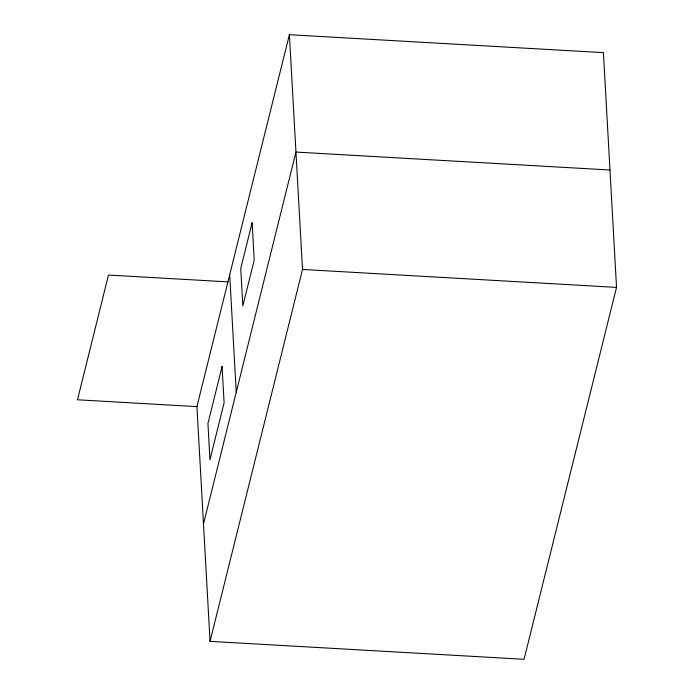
<?xml version="1.0" encoding="UTF-8"?>
<svg xmlns="http://www.w3.org/2000/svg" width="694" height="694" viewBox="0 0 694 694"><rect width="100%" height="100%" fill="white"/><g stroke="black" fill="none" stroke-linecap="round" stroke-linejoin="round"><path stroke-width="1.04" d="M196.923 406.615L289.389 34.7L603.416 52.64L616.532 287.385L524.065 659.3L210.048 641.36L196.923 406.615L77.468 399.787L108.481 275.05L227.936 281.877M203.481 523.987L295.948 152.073L609.974 170.013M210.048 641.36L302.515 269.446L289.389 34.7M302.515 269.446L616.532 287.385M229.688 274.807L236.255 392.179M252.13 222.679L240.74 268.483L242.831 305.872L254.221 260.068L252.13 222.679M222.08 366.579L207.931 423.505L209.952 459.758L224.11 402.832L222.08 366.579"/></g></svg>
